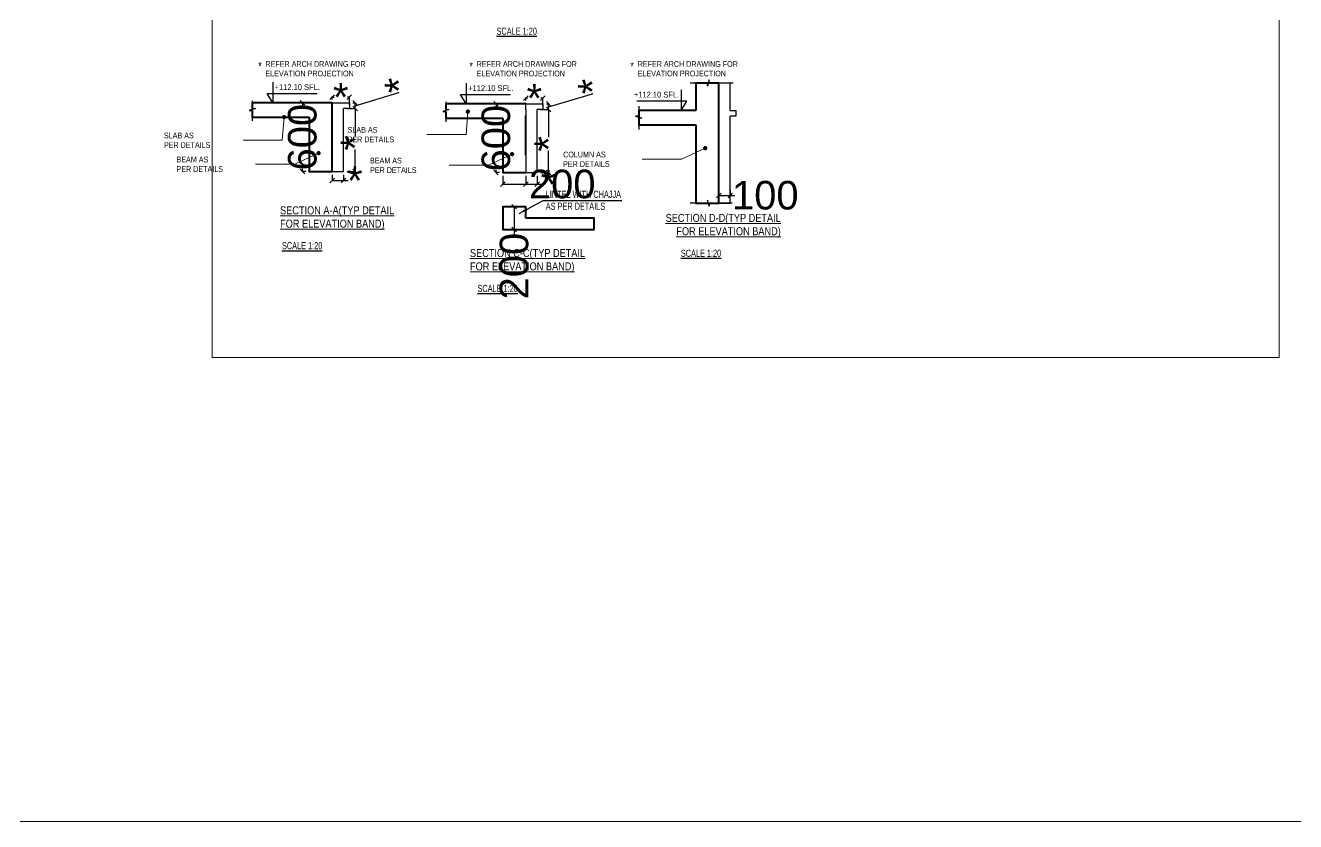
# Model space of a CAD drawing. Header units: millimetres. Extents: x 26 to 37382, y 45 to 77360.
# Drawn here: x 11135 to 22244, y 45 to 7013 of the extents above; entities that cross this region are included whole.
import ezdxf

# ---------------------------------------------------------------- set-up
doc = ezdxf.new("R2010")
doc.units = ezdxf.units.MM
for name, color, linetype, lineweight in [('A-CONC', 5, 'Continuous', 40), ('S - COL', 5, 'Continuous', 40), ('S - DIM', 253, 'Continuous', 13), ('S - SEC CUT', 5, 'Continuous', 13), ('S - SEC CUT TXT', 1, 'Continuous', 13), ('STR-Stair', 1, 'Continuous', 13)]:
    doc.layers.add(name, color=color, linetype=linetype, lineweight=lineweight)
for name, color, linetype in [('BAND DETAILS', 2, 'Continuous'), ('Leader', 8, 'Continuous'), ('S - HATCH', 8, 'Continuous'), ('S - TXT-1', 6, 'Continuous'), ('SEC TEXT', 50, 'Continuous'), ('TEMP', 8, 'Continuous'), ('TEXT', 7, 'Continuous')]:
    doc.layers.add(name, color=color, linetype=linetype)
doc.styles.add('SED', font='ARIALN.TTF', dxfattribs={"height": 50})
doc.styles.add('SOBHA', font='arial.ttf')
doc.styles.add('sobha.sed', font='swisscl.ttf')
doc.dimstyles.new('S--20', dxfattribs={"dimscale": 20, "dimtxt": 12.5, "dimasz": 2, "dimexe": 0.25, "dimexo": 1.5, "dimgap": 0.1, "dimtad": 0, "dimdec": 0, "dimrnd": 0.0005, "dimzin": 0, "dimdsep": 46, "dimtxsty": 'SOBHA', "dimblk": 'OBLIQUE', "dimcen": 0.09, "dimclrd": 8, "dimclre": 8, "dimclrt": 4, "dimadec": 0, "dimazin": 0, "dimtfac": 1, "dimtdec": 0, "dimtofl": 0, "dimtmove": 0, "dimatfit": 3, "dimfxl": 0.18, "dimtolj": 1, "dimtzin": 0, "dimlwd": -1, "dimlwe": -1, "dimarcsym": 0})
doc.dimstyles.new('S-25', dxfattribs={"dimscale": 25, "dimtxt": 2.5, "dimasz": 1.5, "dimexe": 0.25, "dimexo": 0.5, "dimgap": 0.1, "dimtad": 0, "dimdec": 0, "dimrnd": 0.0005, "dimzin": 0, "dimdsep": 46, "dimtxsty": 'SOBHA', "dimblk": 'OBLIQUE', "dimcen": 0.09, "dimclrd": 8, "dimclre": 8, "dimclrt": 6, "dimadec": 0, "dimazin": 0, "dimtfac": 1, "dimtdec": 0, "dimtofl": 0, "dimtmove": 0, "dimatfit": 3, "dimfxl": 0.18, "dimtolj": 1, "dimtzin": 0, "dimlwd": -1, "dimlwe": -1, "dimarcsym": 0})
doc.dimstyles.new('S-50', dxfattribs={"dimscale": 50, "dimtxt": 2.5, "dimasz": 1.5, "dimexe": 0.25, "dimexo": 0.25, "dimgap": 0.1, "dimtad": 0, "dimdec": 0, "dimrnd": 0.0005, "dimzin": 0, "dimdsep": 46, "dimtxsty": 'SOBHA', "dimblk": 'OBLIQUE', "dimcen": 0.09, "dimclrd": 8, "dimclre": 8, "dimclrt": 6, "dimadec": 5, "dimazin": 0, "dimtfac": 1, "dimtdec": 0, "dimtofl": 0, "dimtmove": 0, "dimatfit": 3, "dimfxl": 0.18, "dimtolj": 1, "dimtzin": 0, "dimlwd": -1, "dimlwe": -1, "dimarcsym": 0})

# ---------------------------------------------------------------- blocks, each defined once
blk = doc.blocks.new('_Oblique')
at = {"color": 0, "linetype": 'ByBlock', "lineweight": -2}
blk.add_line((-0.5, -0.5), (0.5, 0.5), dxfattribs=at)
blk = doc.blocks.new('*D385')
at = {"layer": 'BAND DETAILS', "color": 8, "transparency": 16777216}
for p, q in [((13818, 5705), (13818, 5650)), ((13918, 5705), (13918, 5650)), ((13818, 5655), (13918, 5655)), ((13918, 5655), (13958, 5655))]:
    blk.add_line(p, q, dxfattribs=at)
at = {"layer": 'Defpoints', "color": 0, "linetype": 'ByBlock', "transparency": 16777216}
for p in [(13818, 5735), (13918, 5735), (13918, 5655)]:
    blk.add_point(p, dxfattribs=at)
at = {"layer": 'BAND DETAILS', "color": 8, "linetype": 'ByBlock', "transparency": 16777216, "xscale": 40, "yscale": 40, "zscale": 40, "rotation": 180}
blk.add_blockref('_Oblique', (13818, 5655), dxfattribs=at)
at = {"layer": 'BAND DETAILS', "color": 8, "linetype": 'ByBlock', "transparency": 16777216, "xscale": 40, "yscale": 40, "zscale": 40}
blk.add_blockref('_Oblique', (13918, 5655), dxfattribs=at)
at = {"layer": 'BAND DETAILS', "color": 4, "linetype": 'ByBlock', "transparency": 16777216, "insert": (14016, 5655), "char_height": 250, "attachment_point": 5, "style": 'SOBHA'}
blk.add_mtext('\\A1;*', dxfattribs=at)
blk = doc.blocks.new('*D386')
at = {"layer": 'BAND DETAILS', "color": 8, "transparency": 16777216}
for p, q in [((13948, 6285), (14023, 6285)), ((14018, 6285), (14018, 6043)), ((14018, 5735), (14018, 5926)), ((13948, 5735), (14023, 5735))]:
    blk.add_line(p, q, dxfattribs=at)
at = {"layer": 'Defpoints', "color": 0, "linetype": 'ByBlock', "transparency": 16777216}
for p in [(13918, 6285), (14018, 6285), (13918, 5735)]:
    blk.add_point(p, dxfattribs=at)
at = {"layer": 'BAND DETAILS', "color": 8, "linetype": 'ByBlock', "transparency": 16777216, "xscale": 40, "yscale": 40, "zscale": 40}
for p, rotation in [((14018, 6285), 90), ((14018, 5735), 270)]:
    blk.add_blockref('_Oblique', p, dxfattribs=dict(at, rotation=rotation))
at = {"layer": 'BAND DETAILS', "color": 4, "linetype": 'ByBlock', "transparency": 16777216, "insert": (14018, 5985), "char_height": 250, "attachment_point": 5, "rotation": 90, "style": 'SOBHA'}
blk.add_mtext('\\A1;*', dxfattribs=at)
blk = doc.blocks.new('*D387')
at = {"layer": 'BAND DETAILS', "color": 8, "transparency": 16777216}
for p, q in [((13818, 6365), (13818, 6390)), ((13818, 6385), (13835, 6385)), ((13968, 6385), (13951, 6385)), ((13968, 6315), (13968, 6390))]:
    blk.add_line(p, q, dxfattribs=at)
at = {"layer": 'Defpoints', "color": 0, "linetype": 'ByBlock', "transparency": 16777216}
for p in [(13818, 6385), (13818, 6335), (13968, 6285)]:
    blk.add_point(p, dxfattribs=at)
at = {"layer": 'BAND DETAILS', "color": 8, "linetype": 'ByBlock', "transparency": 16777216, "xscale": 40, "yscale": 40, "zscale": 40, "rotation": 180}
blk.add_blockref('_Oblique', (13818, 6385), dxfattribs=at)
at = {"layer": 'BAND DETAILS', "color": 8, "linetype": 'ByBlock', "transparency": 16777216, "xscale": 40, "yscale": 40, "zscale": 40}
blk.add_blockref('_Oblique', (13968, 6385), dxfattribs=at)
at = {"layer": 'BAND DETAILS', "color": 4, "linetype": 'ByBlock', "transparency": 16777216, "insert": (13893, 6385), "char_height": 250, "attachment_point": 5, "style": 'SOBHA'}
blk.add_mtext('\\A1;*', dxfattribs=at)
blk = doc.blocks.new('*D388')
at = {"layer": 'BAND DETAILS', "color": 8, "transparency": 16777216}
for p, q in [((13588, 6335), (13553, 6335)), ((13558, 6335), (13558, 6313)), ((13588, 5735), (13553, 5735)), ((13558, 5735), (13558, 5756))]:
    blk.add_line(p, q, dxfattribs=at)
at = {"layer": 'Defpoints', "color": 0, "linetype": 'ByBlock', "transparency": 16777216}
for p in [(13558, 6335), (13618, 6335), (13618, 5735)]:
    blk.add_point(p, dxfattribs=at)
at = {"layer": 'BAND DETAILS', "color": 8, "linetype": 'ByBlock', "transparency": 16777216, "xscale": 40, "yscale": 40, "zscale": 40}
for p, rotation in [((13558, 6335), 90), ((13558, 5735), 270)]:
    blk.add_blockref('_Oblique', p, dxfattribs=dict(at, rotation=rotation))
at = {"layer": 'BAND DETAILS', "color": 4, "linetype": 'ByBlock', "transparency": 16777216, "insert": (13558, 6035), "char_height": 250, "attachment_point": 5, "rotation": 90, "style": 'SOBHA'}
blk.add_mtext('\\A1;600', dxfattribs=at)
blk = doc.blocks.new('*D389')
at = {"layer": 'BAND DETAILS', "color": 8, "transparency": 16777216}
for p, q in [((13998, 6335), (14023, 6335)), ((14018, 6310), (14401, 6425)), ((14018, 6285), (14018, 6335)), ((14401, 6425), (14401, 6429)), ((13948, 6285), (14023, 6285))]:
    blk.add_line(p, q, dxfattribs=at)
at = {"layer": 'Defpoints', "color": 0, "linetype": 'ByBlock', "transparency": 16777216}
for p in [(13968, 6335, 0), (14018, 6335), (13918, 6285, 0)]:
    blk.add_point(p, dxfattribs=at)
at = {"layer": 'BAND DETAILS', "color": 8, "linetype": 'ByBlock', "transparency": 16777216, "xscale": 40, "yscale": 40, "zscale": 40}
for p, rotation in [((14018, 6335), 90), ((14018, 6285), 270)]:
    blk.add_blockref('_Oblique', p, dxfattribs=dict(at, rotation=rotation))
at = {"layer": 'BAND DETAILS', "color": 4, "linetype": 'ByBlock', "transparency": 16777216, "insert": (14401, 6487), "char_height": 250, "attachment_point": 5, "rotation": 90, "style": 'SOBHA'}
blk.add_mtext('\\A1;*', dxfattribs=at)
blk = doc.blocks.new('*D272')
at = {"layer": 'BAND DETAILS', "color": 8, "transparency": 16777216}
for p, q in [((17200, 5575), (17200, 5520)), ((17300, 5575), (17300, 5520)), ((17200, 5525), (17300, 5525)), ((17300, 5525), (17340, 5525))]:
    blk.add_line(p, q, dxfattribs=at)
at = {"layer": 'Defpoints', "color": 0, "linetype": 'ByBlock', "transparency": 16777216}
for p in [(17200, 5605), (17300, 5605), (17300, 5525)]:
    blk.add_point(p, dxfattribs=at)
at = {"layer": 'BAND DETAILS', "color": 8, "linetype": 'ByBlock', "transparency": 16777216, "xscale": 40, "yscale": 40, "zscale": 40, "rotation": 180}
blk.add_blockref('_Oblique', (17200, 5525), dxfattribs=at)
at = {"layer": 'BAND DETAILS', "color": 8, "linetype": 'ByBlock', "transparency": 16777216, "xscale": 40, "yscale": 40, "zscale": 40}
blk.add_blockref('_Oblique', (17300, 5525), dxfattribs=at)
at = {"layer": 'BAND DETAILS', "color": 4, "linetype": 'ByBlock', "transparency": 16777216, "insert": (17606, 5525), "char_height": 250, "attachment_point": 5, "style": 'SOBHA'}
blk.add_mtext('\\A1;100', dxfattribs=at)
blk = doc.blocks.new('*D390')
at = {"layer": 'BAND DETAILS', "color": 8, "transparency": 16777216}
for p, q in [((15281, 6326), (15246, 6326)), ((15251, 6326), (15251, 6304)), ((15281, 5726), (15246, 5726)), ((15251, 5726), (15251, 5747))]:
    blk.add_line(p, q, dxfattribs=at)
at = {"layer": 'Defpoints', "color": 0, "linetype": 'ByBlock', "transparency": 16777216}
for p in [(15251, 6326), (15311, 6326), (15311, 5726)]:
    blk.add_point(p, dxfattribs=at)
at = {"layer": 'BAND DETAILS', "color": 8, "linetype": 'ByBlock', "transparency": 16777216, "xscale": 40, "yscale": 40, "zscale": 40}
for p, rotation in [((15251, 6326), 90), ((15251, 5726), 270)]:
    blk.add_blockref('_Oblique', p, dxfattribs=dict(at, rotation=rotation))
at = {"layer": 'BAND DETAILS', "color": 4, "linetype": 'ByBlock', "transparency": 16777216, "insert": (15251, 6026), "char_height": 250, "attachment_point": 5, "rotation": 90, "style": 'SOBHA'}
blk.add_mtext('\\A1;600', dxfattribs=at)
blk = doc.blocks.new('*D273')
at = {"layer": 'BAND DETAILS', "color": 8, "transparency": 16777216}
for p, q in [((15311, 5696), (15311, 5618)), ((15511, 5696), (15511, 5618)), ((15311, 5623), (15511, 5623)), ((15511, 5623), (15551, 5623))]:
    blk.add_line(p, q, dxfattribs=at)
at = {"layer": 'Defpoints', "color": 0, "linetype": 'ByBlock', "transparency": 16777216}
for p in [(15311, 5726), (15511, 5726), (15511, 5623)]:
    blk.add_point(p, dxfattribs=at)
at = {"layer": 'BAND DETAILS', "color": 8, "linetype": 'ByBlock', "transparency": 16777216, "xscale": 40, "yscale": 40, "zscale": 40, "rotation": 180}
blk.add_blockref('_Oblique', (15311, 5623), dxfattribs=at)
at = {"layer": 'BAND DETAILS', "color": 8, "linetype": 'ByBlock', "transparency": 16777216, "xscale": 40, "yscale": 40, "zscale": 40}
blk.add_blockref('_Oblique', (15511, 5623), dxfattribs=at)
at = {"layer": 'BAND DETAILS', "color": 4, "linetype": 'ByBlock', "transparency": 16777216, "insert": (15830, 5623), "char_height": 250, "attachment_point": 5, "style": 'SOBHA'}
blk.add_mtext('\\A1;200', dxfattribs=at)
blk = doc.blocks.new('*D391')
at = {"layer": 'BAND DETAILS', "color": 8, "transparency": 16777216}
for p, q in [((15341, 5426), (15415, 5426)), ((15410, 5426), (15410, 5226)), ((15341, 5226), (15415, 5226)), ((15410, 5226), (15410, 5186))]:
    blk.add_line(p, q, dxfattribs=at)
at = {"layer": 'Defpoints', "color": 0, "linetype": 'ByBlock', "transparency": 16777216}
for p in [(15311, 5426), (15311, 5226), (15410, 5226)]:
    blk.add_point(p, dxfattribs=at)
at = {"layer": 'BAND DETAILS', "color": 8, "linetype": 'ByBlock', "transparency": 16777216, "xscale": 40, "yscale": 40, "zscale": 40}
for p, rotation in [((15410, 5426), 90), ((15410, 5226), 270)]:
    blk.add_blockref('_Oblique', p, dxfattribs=dict(at, rotation=rotation))
at = {"layer": 'BAND DETAILS', "color": 4, "linetype": 'ByBlock', "transparency": 16777216, "insert": (15410, 4906), "char_height": 250, "attachment_point": 5, "rotation": 90, "style": 'SOBHA'}
blk.add_mtext('\\A1;200', dxfattribs=at)
blk = doc.blocks.new('*D392')
at = {"layer": 'BAND DETAILS', "color": 8, "transparency": 16777216}
for p, q in [((15511, 5696), (15511, 5618)), ((15611, 5696), (15611, 5618)), ((15511, 5623), (15611, 5623)), ((15611, 5623), (15651, 5623))]:
    blk.add_line(p, q, dxfattribs=at)
at = {"layer": 'Defpoints', "color": 0, "linetype": 'ByBlock', "transparency": 16777216}
for p in [(15511, 5726), (15611, 5726), (15611, 5623)]:
    blk.add_point(p, dxfattribs=at)
at = {"layer": 'BAND DETAILS', "color": 8, "linetype": 'ByBlock', "transparency": 16777216, "xscale": 40, "yscale": 40, "zscale": 40, "rotation": 180}
blk.add_blockref('_Oblique', (15511, 5623), dxfattribs=at)
at = {"layer": 'BAND DETAILS', "color": 8, "linetype": 'ByBlock', "transparency": 16777216, "xscale": 40, "yscale": 40, "zscale": 40}
blk.add_blockref('_Oblique', (15611, 5623), dxfattribs=at)
at = {"layer": 'BAND DETAILS', "color": 4, "linetype": 'ByBlock', "transparency": 16777216, "insert": (15709, 5623), "char_height": 250, "attachment_point": 5, "style": 'SOBHA'}
blk.add_mtext('\\A1;*', dxfattribs=at)
blk = doc.blocks.new('*D274')
at = {"layer": 'BAND DETAILS', "color": 8, "transparency": 16777216}
for p, q in [((15641, 6276), (15716, 6276)), ((15711, 6276), (15711, 6034)), ((15711, 5726), (15711, 5917)), ((15641, 5726), (15716, 5726))]:
    blk.add_line(p, q, dxfattribs=at)
at = {"layer": 'Defpoints', "color": 0, "linetype": 'ByBlock', "transparency": 16777216}
for p in [(15611, 6276), (15711, 6276), (15611, 5726)]:
    blk.add_point(p, dxfattribs=at)
at = {"layer": 'BAND DETAILS', "color": 8, "linetype": 'ByBlock', "transparency": 16777216, "xscale": 40, "yscale": 40, "zscale": 40}
for p, rotation in [((15711, 6276), 90), ((15711, 5726), 270)]:
    blk.add_blockref('_Oblique', p, dxfattribs=dict(at, rotation=rotation))
at = {"layer": 'BAND DETAILS', "color": 4, "linetype": 'ByBlock', "transparency": 16777216, "insert": (15711, 5976), "char_height": 250, "attachment_point": 5, "rotation": 90, "style": 'SOBHA'}
blk.add_mtext('\\A1;*', dxfattribs=at)
blk = doc.blocks.new('*D275')
at = {"layer": 'BAND DETAILS', "color": 8, "transparency": 16777216}
for p, q in [((15511, 6356), (15511, 6381)), ((15511, 6376), (15527, 6376)), ((15661, 6376), (15644, 6376)), ((15661, 6306), (15661, 6381))]:
    blk.add_line(p, q, dxfattribs=at)
at = {"layer": 'Defpoints', "color": 0, "linetype": 'ByBlock', "transparency": 16777216}
for p in [(15511, 6376), (15511, 6326), (15661, 6276)]:
    blk.add_point(p, dxfattribs=at)
at = {"layer": 'BAND DETAILS', "color": 8, "linetype": 'ByBlock', "transparency": 16777216, "xscale": 40, "yscale": 40, "zscale": 40, "rotation": 180}
blk.add_blockref('_Oblique', (15511, 6376), dxfattribs=at)
at = {"layer": 'BAND DETAILS', "color": 8, "linetype": 'ByBlock', "transparency": 16777216, "xscale": 40, "yscale": 40, "zscale": 40}
blk.add_blockref('_Oblique', (15661, 6376), dxfattribs=at)
at = {"layer": 'BAND DETAILS', "color": 4, "linetype": 'ByBlock', "transparency": 16777216, "insert": (15586, 6376), "char_height": 250, "attachment_point": 5, "style": 'SOBHA'}
blk.add_mtext('\\A1;*', dxfattribs=at)
blk = doc.blocks.new('*D276')
at = {"layer": 'BAND DETAILS', "color": 8, "transparency": 16777216}
for p, q in [((15711, 6301), (16094, 6415)), ((16094, 6415), (16094, 6419)), ((15641, 6276), (15716, 6276)), ((15691, 6326), (15716, 6326)), ((15711, 6276), (15711, 6326))]:
    blk.add_line(p, q, dxfattribs=at)
at = {"layer": 'Defpoints', "color": 0, "linetype": 'ByBlock', "transparency": 16777216}
for p in [(15611, 6276, 0), (15661, 6326, 0), (15711, 6326)]:
    blk.add_point(p, dxfattribs=at)
at = {"layer": 'BAND DETAILS', "color": 8, "linetype": 'ByBlock', "transparency": 16777216, "xscale": 40, "yscale": 40, "zscale": 40}
for p, rotation in [((15711, 6326), 90), ((15711, 6276), 270)]:
    blk.add_blockref('_Oblique', p, dxfattribs=dict(at, rotation=rotation))
at = {"layer": 'BAND DETAILS', "color": 4, "linetype": 'ByBlock', "transparency": 16777216, "insert": (16094, 6478), "char_height": 250, "attachment_point": 5, "rotation": 90, "style": 'SOBHA'}
blk.add_mtext('\\A1;*', dxfattribs=at)

msp = doc.modelspace()

# ---------------------------------------------------------------- linework, layer by layer
at = {"layer": 'A-CONC'}
msp.add_line((15310.6, 5345.6), (15310.6, 5225.6), dxfattribs=at)
for points in [[(15510.6, 5325.6), (15510.6, 5425.6), (15310.6, 5425.6), (15310.6, 5225.6), (15510.6, 5225.6)], [(15510.6, 5225.6), (16110.6, 5225.6), (16110.6, 5325.6), (15510.6, 5325.6)]]:
    msp.add_lwpolyline(points, dxfattribs=at)
at = {"layer": 'BAND DETAILS', "linetype": 'ByBlock'}
for points in [[(17199.6, 6508.4), (17199.6, 6268.4)], [(17299.6, 6268.4), (17299.6, 6508.4)], [(15510.6, 6275.6), (15510.6, 6325.6), (15660.6, 6325.6), (15660.6, 6275.6), (15610.6, 6275.6)], [(15510.6, 6275.6), (15510.6, 5725.6), (15610.6, 5725.6), (15610.6, 6275.6)], [(17199.6, 6268.4), (17199.6, 5458.4), (17299.6, 5458.4), (17299.6, 6218.4)], [(17299.6, 6268.4), (17349.6, 6268.4), (17349.6, 6218.4), (17299.6, 6218.4)]]:
    msp.add_lwpolyline(points, dxfattribs=at)
at = {"layer": 'BAND DETAILS', "linetype": 'ByBlock', "elevation": -0.4}
for points in [[(13818, 6284.8), (13818, 6334.8), (13968, 6334.8), (13968, 6284.8), (13918, 6284.8)], [(13818, 6284.8), (13818, 5734.8), (13918, 5734.8), (13918, 6284.8)]]:
    msp.add_lwpolyline(points, dxfattribs=at)
at = {"layer": 'S - COL'}
for points in [[(16999.6, 6143.4), (16999.6, 5458.4), (17199.6, 5458.4), (17199.6, 6508.4), (16999.6, 6508.4), (16999.6, 6268.4)], [(15310.6, 6325.6), (14810.6, 6325.6), (14810.6, 6276)], [(14810.6, 6258.7), (14810.6, 6200.6), (15310.6, 6200.6)], [(15510.6, 6325.6), (15310.6, 6325.6)], [(15510.6, 5875.6), (15510.6, 6225.3)], [(16999.6, 6268.4), (16499.6, 6268.4), (16499.6, 6143.4), (16999.6, 6143.4)], [(15310.6, 6200.6), (15310.6, 5725.6), (15510.6, 5725.6)]]:
    msp.add_lwpolyline(points, dxfattribs=at)
at = {"layer": 'S - COL', "elevation": -0.4}
for points in [[(13618, 6334.8), (13118, 6334.8), (13118, 6285.3)], [(13618, 6209.8), (13618, 5734.8), (13818, 5734.8), (13818, 6334.8), (13618, 6334.8)], [(13118, 6268), (13118, 6209.8), (13618, 6209.8)]]:
    msp.add_lwpolyline(points, dxfattribs=at)
at = {"layer": 'S - HATCH'}
for points in [[(17326.1, 6508.4), (17116.5, 6508.4), (17116.5, 6537.3), (17099.2, 6482.1), (17099.2, 6508.4), (16949.6, 6508.4)], [(14810.6, 6344), (14810.6, 6276), (14839.5, 6276), (14784.4, 6258.7), (14810.6, 6258.7), (14810.6, 6169.4)], [(16499.6, 6306.8), (16499.6, 6218.8), (16470.6, 6218.8), (16525.8, 6201.5), (16499.6, 6201.5), (16499.6, 6102.2)], [(17315.6, 5458.4), (17116.5, 5458.4), (17116.5, 5429.4), (17099.2, 5484.6), (17099.2, 5458.4), (16949.6, 5458.4)]]:
    msp.add_lwpolyline(points, dxfattribs=at)
at = {"layer": 'S - HATCH', "elevation": -0.4}
msp.add_lwpolyline([(13118, 6353.3), (13118, 6285.3), (13146.9, 6285.3), (13091.8, 6268), (13118, 6268), (13118, 6178.7)], dxfattribs=at)
at = {"layer": 'STR-Stair', "linetype": 'ByBlock', "elevation": 0.1}
msp.add_lwpolyline([(25.7, 76081.6), (37382.5, 76081.6), (37382.5, 44.8), (25.7, 44.8)], close=True, dxfattribs=at)
at = {"layer": 'STR-Stair', "linetype": 'ByBlock'}
msp.add_lwpolyline([(12769.3, 13277.1), (22100, 13277.1), (22100, 4105.5), (12769.3, 4105.5)], close=True, dxfattribs=at)
at = {"layer": 'TEMP', "elevation": -0.4}
msp.add_lwpolyline([(13298, 6516.1), (13298, 6334.8), (13249, 6416), (13686.1, 6416)], dxfattribs=at)
at = {"layer": 'TEMP'}
for points in [[(14990.6, 6506.8), (14990.6, 6325.6), (14941.6, 6406.7), (15378.7, 6406.7)], [(16869.6, 6449.6), (16869.6, 6268.4), (16918.6, 6349.6), (16481.5, 6349.6)]]:
    msp.add_lwpolyline(points, dxfattribs=at)

# ---------------------------------------------------------------- texts
at = {"layer": 'S - SEC CUT', "color": 4, "char_height": 50, "width": 408.126, "style": 'SED'}
for insert, attachment_point in [((13314.8, 6498.2, -0.4), 1), ((15007.4, 6489), 1), ((16852.7, 6431.8), 3)]:
    msp.add_mtext('+112.10 SFL.', dxfattribs=dict(at, insert=insert, attachment_point=attachment_point))
at = {"layer": 'S - SEC CUT TXT', "color": 1, "linetype": 'ByBlock', "char_height": 70, "width": 1138.401, "style": 'SED'}
for s, insert, attachment_point, rotation in [('\\pxql;{\\LSECTION A-A(TYP DETAIL FOR ELEVATION BAND)}', (13362.5, 5429.3), 1, 0.01072), ('{\\LSECTION D-D(TYP DETAIL FOR ELEVATION BAND)}', (17741.2, 5362.9, 0.4), 3, 359.98928), ('\\pxql;{\\LSECTION C-C(TYP DETAIL FOR ELEVATION BAND)}', (15023.3, 5055.6, 0.4), 1, 0.01072)]:
    msp.add_mtext(s, dxfattribs=dict(at, insert=insert, attachment_point=attachment_point, rotation=rotation))
at = {"layer": 'S - TXT-1', "attachment_point": 9, "style": 'sobha.sed'}
for s, insert, char_height, width in [('\\pxql;*', (13233.2, 6618.2, -0.4), 75, 62.077), ('\\pxql;\\PREFER ARCH DRAWING FOR ELEVATION PROJECTION', (14236.2, 6566.1, -0.4), 50, 1001.801), ('\\pxql;*', (15080.5, 6618.2, -0.4), 75, 62.077), ('\\pxql;\\PREFER ARCH DRAWING FOR ELEVATION PROJECTION', (16083.6, 6566.1, -0.4), 50, 1001.801), ('\\pxql;*', (16488.9, 6618.2, -0.4), 75, 62.077), ('\\pxql;\\PREFER ARCH DRAWING FOR ELEVATION PROJECTION', (17491.9, 6566.1, -0.4), 50, 1001.801), ('\\pxqj;SLAB AS\\PPER DETAILS', (14954.8, 5989.3, 0.4), 50, 1001.801), ('\\pxqj;SLAB AS\\PPER DETAILS', (13348.1, 5940.1), 50, 1001.801), ('\\pxqj;COLUMN AS\\PPER DETAILS', (16839.7, 5773.7, 0.4), 50, 1001.801), ('\\pxqj;BEAM AS\\PPER DETAILS', (13458.1, 5730.1), 50, 1001.801), ('\\pxqj;BEAM AS\\PPER DETAILS', (15150.7, 5720.9, 0.4), 50, 1001.801)]:
    msp.add_mtext(s, dxfattribs=dict(at, insert=insert, char_height=char_height, width=width))
at = {"layer": 'SEC TEXT', "color": 6, "insert": (16358.8, 5565.7), "char_height": 62.5, "width": 673.074, "attachment_point": 3, "style": 'sobha.sed'}
msp.add_mtext('\\pxql;LINTEL WITH CHAJJA \\PAS PER DETAILS', dxfattribs=at)
at = {"layer": 'TEXT', "char_height": 62.5, "attachment_point": 9, "style": 'sobha.sed'}
for insert, width in [((17061.2, 6929.8, 0.2), 1805.445), ((13811, 5052.7), 431.996), ((17299.5, 4986.3, 0.4), 431.996), ((15520.8, 4679, 0.4), 431.996)]:
    msp.add_mtext('\\pxql;{\\LSCALE 1:20}', dxfattribs=dict(at, insert=insert, width=width))

# ---------------------------------------------------------------- dimensions: what is measured, and where the dimension line sits
at = {"layer": 'BAND DETAILS', "linetype": 'ByBlock'}
for base, p1, p2, picture, middle in [((14018, 6334.8), (13918, 6284.8, -0.4), (13968, 6334.8, -0.4), '*D389', (14401, 6430.7)), ((15710.6, 6325.6, 0.4), (15610.6, 6275.6), (15660.6, 6325.6), '*D276', (16093.6, 6421.5, 0.4))]:
    dim = msp.add_linear_dim(base=base, p1=p1, p2=p2, angle=90, text='*', dimstyle='S--20', override={"dimtmove": 1}, dxfattribs=at)
    dim.commit()
    dim.dimension.update_dxf_attribs({"geometry": picture, "text_midpoint": middle})
for base, p1, p2, picture, middle in [((13818, 6384.8, -0.4), (13968, 6284.8, -0.4), (13818, 6334.8, -0.4), '*D387', (13893, 6384.8, -0.4)), ((15510.6, 6375.6), (15660.6, 6275.6), (15510.6, 6325.6), '*D275', (15585.6, 6375.6)), ((13918, 5654.8, -0.4), (13818, 5734.8, -0.4), (13918, 5734.8, -0.4), '*D385', (14016.3, 5654.8, -0.4)), ((15610.6, 5622.9), (15510.6, 5725.6), (15610.6, 5725.6), '*D392', (15708.9, 5622.9))]:
    dim = msp.add_linear_dim(base=base, p1=p1, p2=p2, text='*', dimstyle='S--20', dxfattribs=at)
    dim.commit()
    dim.dimension.update_dxf_attribs({"geometry": picture, "text_midpoint": middle})
for base, p1, p2, picture, middle in [((13558, 6334.8, -0.4), (13618, 5734.8, -0.4), (13618, 6334.8, -0.4), '*D388', (13558, 6034.8, -0.4)), ((15250.6, 6325.6), (15310.6, 5725.6), (15310.6, 6325.6), '*D390', (15250.6, 6025.6)), ((15410.3, 5225.6), (15310.6, 5425.6), (15310.6, 5225.6), '*D391', (15410.3, 4905.7))]:
    dim = msp.add_linear_dim(base=base, p1=p1, p2=p2, angle=90, dimstyle='S--20', dxfattribs=at)
    dim.commit()
    dim.dimension.update_dxf_attribs({"geometry": picture, "text_midpoint": middle})
for base, p1, p2, picture, middle in [((14018, 6284.8, -0.4), (13918, 5734.8, -0.4), (13918, 6284.8, -0.4), '*D386', (14018, 5984.8, -0.4)), ((15710.6, 6275.6), (15610.6, 5725.6), (15610.6, 6275.6), '*D274', (15710.6, 5975.6))]:
    dim = msp.add_linear_dim(base=base, p1=p1, p2=p2, angle=90, text='*', dimstyle='S--20', dxfattribs=at)
    dim.commit()
    dim.dimension.update_dxf_attribs({"geometry": picture, "text_midpoint": middle, "dimtype": 160})
for base, p1, p2, picture, middle in [((15510.6, 5622.9), (15310.6, 5725.6), (15510.6, 5725.6), '*D273', (15830.5, 5622.9)), ((17299.6, 5524.9), (17199.6, 5604.9), (17299.6, 5604.9), '*D272', (17605.5, 5524.9))]:
    dim = msp.add_linear_dim(base=base, p1=p1, p2=p2, dimstyle='S--20', dxfattribs=at)
    dim.commit()
    dim.dimension.update_dxf_attribs({"geometry": picture, "text_midpoint": middle})

# ---------------------------------------------------------------- leaders
at = {"layer": 'Leader', "color": 1}
msp.add_leader([(15452.9, 5366), (15662.7, 5480.7), (16350.4, 5480.7)], dimstyle='S-50', override={"dimasz": 1.5, "dimfxl": 0}, dxfattribs=at)
at = {"layer": 'S - DIM'}
for points in [[(13398, 6209.8), (13381.8, 6009.3), (13038.4, 6009.3)], [(15004.6, 6258.9, 0.4), (14988.4, 6058.4, 0.4), (14645, 6058.4, 0.4)], [(13698.8, 5894.8), (13491.8, 5799.3), (13148.4, 5799.3)], [(15391.4, 5885.6, 0.4), (15184.4, 5790, 0.4), (14841, 5790, 0.4)], [(17080.4, 5938.4, 0.4), (16873.3, 5842.8, 0.4), (16529.9, 5842.8, 0.4)]]:
    msp.add_leader(points, dimstyle='S-25', override={"dimldrblk": 'Dot'}, dxfattribs=at)

doc.saveas('drawing.dxf')
